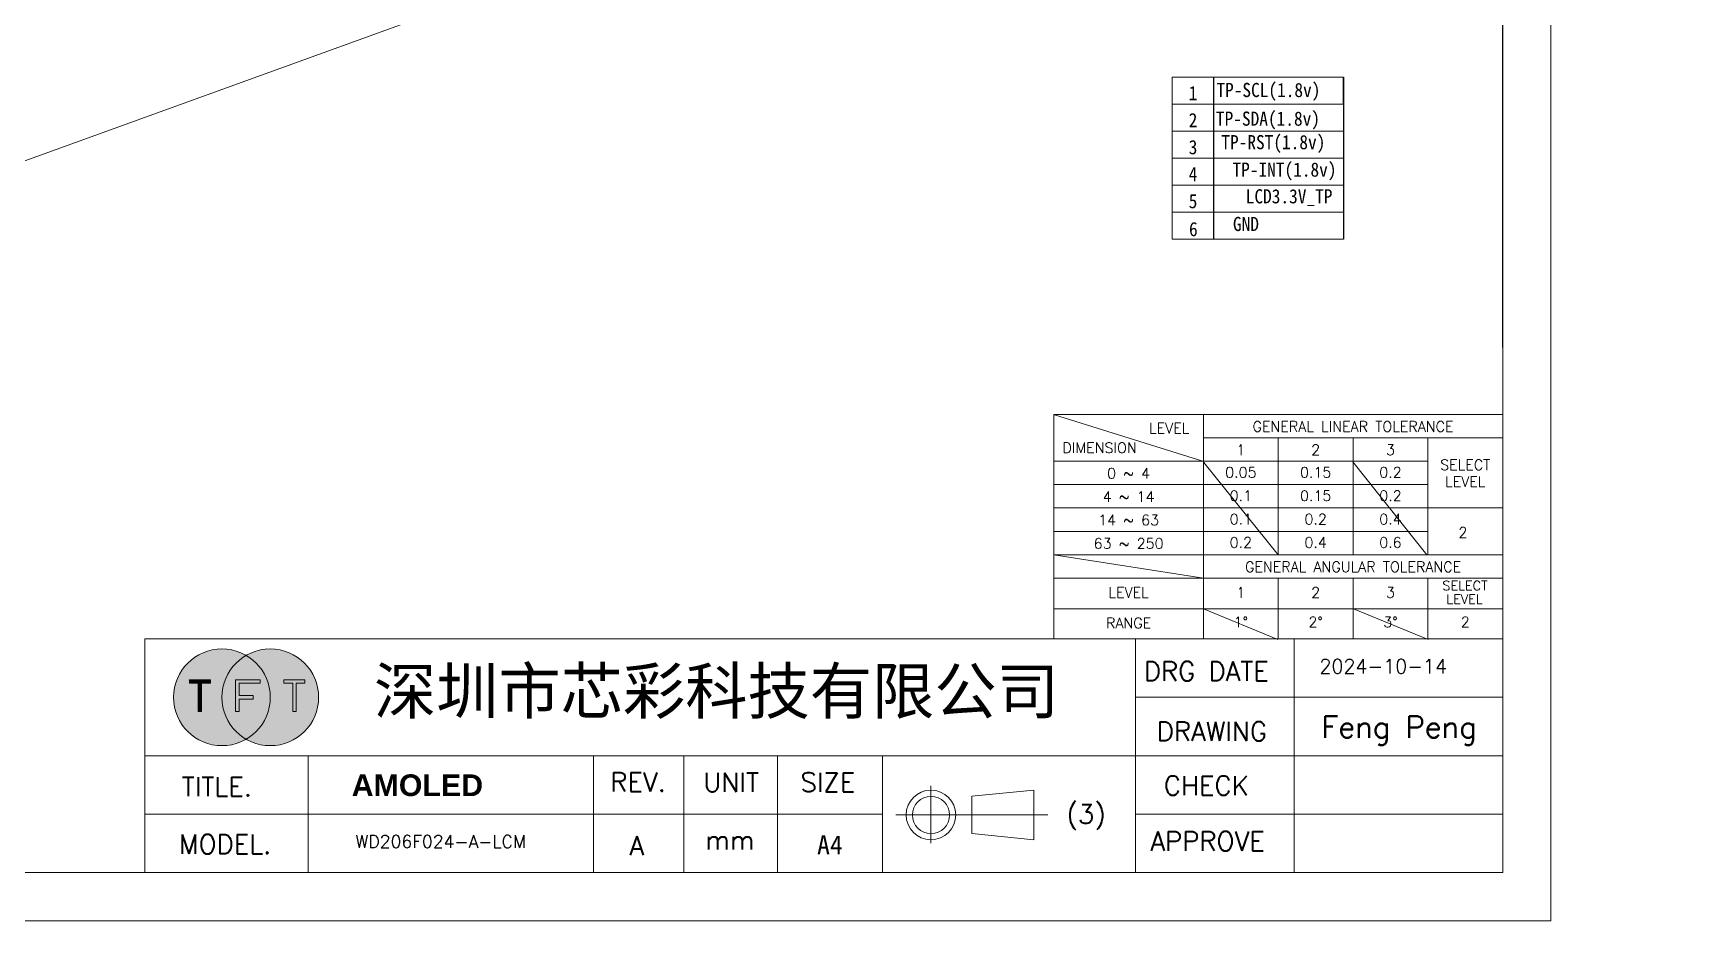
# Model space of a CAD drawing. Header units: inches. Extents: x 1765 to 5217, y -1519 to 441.
# Drawn here: x 4078.5 to 4315.3, y -918.5 to -792.2 of the extents above; entities that cross this region are included whole.
import ezdxf
from ezdxf.enums import TextEntityAlignment as Align

# ---------------------------------------------------------------- set-up
doc = ezdxf.new("R2010")
doc.units = ezdxf.units.IN
doc.header["$MEASUREMENT"] = 0
doc.layers.add('DIM', color=3, linetype='Continuous', lineweight=15)
doc.layers.add('图框', color=255, linetype='Continuous', lineweight=5)
doc.styles.add('JONES', font='romans.shx')
doc.styles.add('ROMANS', font='romans.shx', dxfattribs={"bigfont": 'gbcbig.shx'})
doc.styles.add('STYLE1', font='', dxfattribs={"width": 0.9})
doc.styles.get('STYLE1').set_extended_font_data('SimSun')

msp = doc.modelspace()

# ---------------------------------------------------------------- hatches: boundary and pattern name
h = msp.add_hatch()
h.set_pattern_fill('ANSI31', color=256)
h.set_pattern_definition([(45, (508.22901, -3.79464), (-0.0883883476, 0.0883883476), [])])
h.paths.add_polyline_path([(4102.477, -884.732), (4103.727, -884.732), (4103.727, -884.232), (4100.727, -884.232), (4100.727, -884.732), (4101.977, -884.732), (4101.977, -888.732), (4102.477, -888.732)])
h = msp.add_hatch(color=256)
h.dxf.hatch_style = 1
h.paths.add_polyline_path([(4103.727, -884.232), (4100.727, -884.232), (4100.727, -884.732), (4101.977, -884.732), (4101.977, -888.732), (4102.477, -888.732), (4102.477, -884.732), (4103.727, -884.732)])
h = msp.add_hatch(color=256)
h.dxf.hatch_style = 1
h.paths.add_polyline_path([(4107.81, -884.732), (4110.81, -884.732), (4110.81, -884.232), (4107.31, -884.232), (4107.31, -888.732), (4107.81, -888.732), (4107.81, -886.982), (4109.81, -886.982), (4109.81, -886.482), (4107.81, -886.482)])
h = msp.add_hatch(color=256)
h.dxf.hatch_style = 1
h.paths.add_polyline_path([(4117.19, -884.232), (4114.19, -884.232), (4114.19, -884.732), (4115.44, -884.732), (4115.44, -888.732), (4115.94, -888.732), (4115.94, -884.732), (4117.19, -884.732)])
at = {"layer": 'DIM'}
h = msp.add_hatch(color=1, dxfattribs=at)
h.dxf.hatch_style = 1
h.paths.add_polyline_path([(4108.81, -892.69, -0.2679492), (4105.37, -886.732, -0.2679492), (4108.81, -880.774, 0.5773503), (4098.49, -886.732, 0.5773503)])
h.paths.add_polyline_path([(4102.477, -888.732), (4101.977, -888.732), (4101.977, -884.732), (4100.727, -884.732), (4100.727, -884.232), (4103.727, -884.232), (4103.727, -884.732), (4102.477, -884.732)], flags=16)
h = msp.add_hatch(color=3, dxfattribs=at)
h.dxf.hatch_style = 1
h.paths.add_polyline_path([(4108.81, -880.774, 0.2679492), (4105.37, -886.732, 0.2679492), (4108.81, -892.69, 0.2679492), (4112.25, -886.732, 0.2679492)])
h.paths.add_polyline_path([(4110.81, -884.232), (4110.81, -884.732), (4107.81, -884.732), (4107.81, -886.482), (4109.81, -886.482), (4109.81, -886.982), (4107.81, -886.982), (4107.81, -888.732), (4107.31, -888.732), (4107.31, -884.232)], flags=16)
h = msp.add_hatch(color=5, dxfattribs=at)
h.dxf.hatch_style = 1
h.paths.add_polyline_path([(4112.25, -886.732, -0.2679492), (4108.81, -892.69, 0.5773503), (4119.13, -886.732, 0.5773503), (4108.81, -880.774, -0.2679492)])
h.paths.add_polyline_path([(4114.19, -884.232), (4117.19, -884.232), (4117.19, -884.732), (4115.94, -884.732), (4115.94, -888.732), (4115.44, -888.732), (4115.44, -884.732), (4114.19, -884.732)], flags=16)

# ---------------------------------------------------------------- linework, layer by layer
at = {"color": 3, "lineweight": 0}
msp.add_line((4240.683, -798.469), (4240.683, -821.529), dxfattribs=at)
at = {"color": 3}
for p, q in [((4246.597, -821.529), (4246.597, -798.469)), ((4265.053, -798.469), (4265.053, -821.529))]:
    msp.add_line(p, q, dxfattribs=at)
msp.add_line((4265.053, -802.312), (4265.053, -798.469))
msp.add_lwpolyline([(4287.722, -836.925), (4287.722, -664.303)])
at = {"color": 3, "lineweight": 0}
for points in [[(4240.683, -798.469), (4265.053, -798.469)], [(4240.683, -802.312), (4265.053, -802.312)], [(4240.683, -806.156), (4265.053, -806.156)], [(4240.683, -809.999), (4265.053, -809.999)], [(4240.683, -813.842), (4265.053, -813.842)], [(4240.683, -817.686), (4265.053, -817.686)], [(4240.683, -821.529), (4265.053, -821.529)]]:
    msp.add_lwpolyline(points, dxfattribs=at)
at = {"layer": 'DIM', "color": 1}
msp.add_line((5216.637, -397.809), (3352.352, -1072.853), dxfattribs=at)
at = {"layer": 'DIM'}
for p, q in [((4294.592, -645.137), (4294.592, -918.53)), ((4235.427, -878.423), (4235.427, -911.66)), ((4100.727, -884.732), (4100.727, -884.232)), ((4100.727, -884.232), (4103.727, -884.232)), ((4101.977, -884.732), (4100.727, -884.732)), ((4101.977, -888.732), (4101.977, -884.732)), ((4102.477, -884.732), (4102.477, -888.732)), ((4102.477, -884.732), (4103.727, -884.732)), ((4103.727, -884.232), (4103.727, -884.732)), ((4110.81, -884.232), (4107.31, -884.232)), ((4107.31, -884.232), (4107.31, -888.732)), ((4107.81, -884.732), (4110.81, -884.732)), ((4107.81, -884.732), (4107.81, -886.482)), ((4110.81, -884.732), (4110.81, -884.232)), ((4114.19, -884.732), (4114.19, -884.232)), ((4114.19, -884.232), (4117.19, -884.232)), ((4115.44, -884.732), (4114.19, -884.732)), ((4115.44, -888.732), (4115.44, -884.732)), ((4115.94, -884.732), (4115.94, -888.732)), ((4115.94, -884.732), (4117.19, -884.732)), ((4117.19, -884.232), (4117.19, -884.732)), ((4107.81, -886.482), (4109.81, -886.482)), ((4107.81, -886.982), (4107.81, -888.732)), ((4109.81, -886.982), (4107.81, -886.982)), ((4109.81, -886.482), (4109.81, -886.982)), ((4102.477, -888.732), (4101.977, -888.732)), ((4107.31, -888.732), (4107.81, -888.732)), ((4115.94, -888.732), (4115.44, -888.732)), ((3892.885, -918.53), (4294.592, -918.53))]:
    msp.add_line(p, q, dxfattribs=at)
for centre in [(4105.37, -886.732), (4112.25, -886.732)]:
    msp.add_circle(centre, 6.88, dxfattribs=at)
at = {"layer": '图框'}
for p, q in [((4294.592, -645.137), (4294.592, -912.346)), ((4287.722, -652.006), (4287.722, -911.66)), ((4223.809, -866.439), (4223.809, -846.466)), ((4287.722, -846.466), (4223.809, -846.466)), ((4245.168, -853.152), (4223.921, -846.502)), ((4245.113, -866.439), (4245.113, -846.466)), ((4287.722, -849.795), (4245.113, -849.795)), ((4255.765, -866.439), (4255.765, -849.795)), ((4266.418, -866.439), (4266.418, -849.795)), ((4277.07, -866.439), (4277.07, -849.795)), ((4277.07, -853.124), (4223.809, -853.124)), ((4245.158, -853.311), (4255.765, -866.439)), ((4266.362, -853.198), (4276.908, -866.439)), ((4277.07, -856.452), (4223.809, -856.452)), ((4287.722, -859.781), (4223.809, -859.781)), ((4277.07, -863.11), (4223.809, -863.11)), ((4223.809, -878.423), (4223.809, -866.439)), ((4223.809, -866.439), (4245.122, -869.786)), ((4277.07, -866.439), (4223.809, -866.439)), ((4287.722, -866.439), (4223.809, -866.439)), ((4287.722, -866.439), (4223.809, -866.439)), ((4245.113, -878.423), (4245.113, -866.439)), ((4287.722, -877.495), (4287.722, -865.177)), ((4287.722, -869.768), (4223.809, -869.768)), ((4255.765, -878.423), (4255.765, -869.768)), ((4266.418, -878.423), (4266.418, -869.768)), ((4277.07, -878.423), (4277.07, -869.768)), ((4287.722, -874.124), (4223.809, -874.124)), ((4245.113, -874.124), (4255.704, -878.516)), ((4266.474, -874.124), (4277.133, -878.516)), ((4094.367, -878.423), (4094.367, -911.66)), ((4094.367, -878.423), (4287.722, -878.423)), ((4287.722, -878.423), (4223.809, -878.423)), ((4235.427, -878.423), (4235.427, -911.66)), ((4258.016, -878.423), (4258.016, -911.66)), ((4287.722, -878.423), (4287.722, -911.66)), ((4235.427, -886.732), (4287.722, -886.732)), ((4094.367, -895.041), (4287.722, -895.041)), ((4117.646, -895.041), (4117.646, -911.66)), ((4158.256, -895.041), (4158.256, -911.66)), ((4171.156, -895.041), (4171.156, -911.66)), ((4184.464, -895.041), (4184.464, -911.66)), ((4199.401, -895.041), (4199.401, -911.66)), ((4206.317, -899.321), (4206.317, -907.499)), ((4220.981, -899.943), (4212.155, -900.825)), ((4220.981, -907.004), (4220.981, -899.943)), ((4212.155, -906.121), (4212.155, -900.825)), ((4094.367, -903.35), (4199.401, -903.35)), ((4201.327, -903.473), (4222.942, -903.473)), ((4235.427, -903.35), (4287.722, -903.35)), ((4212.155, -906.121), (4220.981, -907.004)), ((4287.722, -911.66), (3899.754, -911.66)), ((4150.695, -911.66), (4150.726, -911.66)), ((4288.409, -918.53), (3892.885, -918.53))]:
    msp.add_line(p, q, dxfattribs=at)
for radius in [3.531, 2.648]:
    msp.add_circle((4206.317, -903.473), radius, dxfattribs=at)

# ---------------------------------------------------------------- texts
at = {"color": 3, "lineweight": 0, "style": 'STYLE1', "width": 0.9}
for s, height, p in [('1', 2.016, (4243.015, -801.745)), ('TP-SCL(1.8v)', 2.01618, (4246.954, -801.296)), ('2', 2.016, (4243.015, -805.589)), ('TP-SDA(1.8v)', 2.01618, (4246.895, -805.374)), ('3', 2.016, (4243.015, -809.432)), ('TP-RST(1.8v)', 2.01618, (4247.659, -808.722)), ('4', 2.016, (4243.015, -813.275)), ('TP-INT(1.8v)', 2.01618, (4249.245, -812.626)), ('LCD3.3V_TP', 2.0162, (4251.138, -816.426)), ('5', 2.016, (4243.015, -817.119)), ('6', 2.016, (4243.062, -821.095)), ('GND', 2.0162, (4249.317, -820.363))]:
    msp.add_text(s, height=height, dxfattribs=at).set_placement(p)
at = {"layer": 'DIM', "insert": (4127.007, -882.589), "char_height": 6.5, "attachment_point": 1}
msp.add_mtext_dynamic_manual_height_columns('{\\fSimSun|b0|i0|c134|p2;\\C1;深圳市芯彩科技有限公司}', width=161.44864, gutter_width=12.5, heights=[0], dxfattribs=at)
at = {"layer": '图框'}
for s, height, style, p in [('LEVEL', 1.4867, 'JONES', (4237.373, -849.164)), ('DIMENSION', 1.4867, 'JONES', (4225.041, -851.956)), ('DRAWING', 2.7158, 'JONES', (4238.46, -892.933)), ('REV.', 2.7158, 'ROMANS', (4160.658, -900.145)), ('UNIT', 2.7158, 'ROMANS', (4173.917, -900.185)), ('SIZE', 2.7158, 'ROMANS', (4187.747, -900.185)), ('CHECK', 2.7158, 'JONES', (4239.471, -900.655)), ('(3)', 2.7158, 'ROMANS', (4225.615, -904.704)), ('mm', 2.7158, 'ROMANS', (4174.187, -908.394)), ('APPROVE', 2.7158, 'JONES', (4237.552, -908.563))]:
    msp.add_text(s, height=height, dxfattribs=dict(at, style=style)).set_placement(p)
at = {"layer": '图框', "style": 'JONES'}
for s, height, p in [('GENERAL LINEAR TOLERANCE', 1.48673, (4266.418, -848.929)), ('1', 1.487, (4250.439, -852.258)), ('2', 1.487, (4261.092, -852.258)), ('3', 1.487, (4271.744, -852.258)), ('0 ~ 4', 1.4867, (4234.461, -855.587)), ('0.05', 1.4867, (4250.439, -855.454)), ('0.15', 1.4867, (4261.092, -855.454)), ('0.2', 1.4867, (4271.744, -855.454)), ('SELECT', 1.4867, (4282.396, -854.389)), ('0.1', 1.4867, (4250.439, -858.783)), ('0.15', 1.4867, (4261.092, -858.783)), ('0.2', 1.4867, (4271.744, -858.783)), ('LEVEL', 1.4867, (4282.396, -856.785)), ('4 ~ 14', 1.4867, (4234.461, -858.916)), ('14 ~ 63', 1.4867, (4234.461, -862.245)), ('0.1', 1.4867, (4250.439, -862.111)), ('0.2', 1.4867, (4261.092, -862.111)), ('0.4', 1.4867, (4271.744, -862.111)), ('63 ~ 250', 1.4867, (4234.461, -865.573)), ('0.2', 1.4867, (4250.439, -865.44)), ('0.4', 1.4867, (4261.092, -865.44)), ('0.6', 1.4867, (4271.744, -865.44)), ('2', 1.487, (4282.054, -864.019)), ('GENERAL ANGULAR TOLERANCE', 1.48673, (4266.418, -868.902)), ('LEVEL', 1.4867, (4234.461, -872.564)), ('1', 1.487, (4250.439, -872.564)), ('2', 1.487, (4261.092, -872.564)), ('3', 1.487, (4271.744, -872.564)), ('SELECT', 1.3381, (4282.355, -871.5)), ('LEVEL', 1.3381, (4282.282, -873.427)), ('RANGE', 1.4867, (4234.461, -876.891)), ('1%%d', 1.4867, (4250.439, -876.758)), ('2%%d', 1.4867, (4261.092, -876.758)), ('3%%d', 1.4867, (4271.744, -876.758)), ('2', 1.487, (4282.396, -876.758))]:
    msp.add_text(s, height=height, dxfattribs=at).set_placement(p, align=Align.CENTER)
for s, p in [('DRG DATE', (4236.625, -885.185)), ('TITLE.', (4099.635, -901.636)), ('MODEL.', (4099.252, -909.808))]:
    msp.add_text(s, height=2.7158, dxfattribs=at).set_placement(p, align=Align.BOTTOM_LEFT)
at = {"layer": '图框', "color": 3}
for s, height, style, p in [('Feng Peng', 3.0905, 'ROMANS', (4261.937, -892.509)), ('A', 2.716, 'JONES', (4163.386, -909.212))]:
    msp.add_text(s, height=height, dxfattribs=dict(at, style=style)).set_placement(p)
at = {"layer": '图框'}
msp.add_text('A4', height=2.6897, dxfattribs=at).set_placement((4190.104, -909.085))
at = {"layer": '图框', "color": 3, "width": 32.59129, "attachment_point": 1, "style": 'ROMANS'}
for s, insert, char_height in [('2024-10-14', (4261.62, -881.319), 2), ('{\\fArial|b1|i0|c0|p32;AMOLED}', (4123.843, -897.697), 3.09053), ('WD206F024-A-LCM', (4124.355, -906.365), 1.8)]:
    msp.add_mtext(s, dxfattribs=dict(at, insert=insert, char_height=char_height))

doc.saveas('drawing.dxf')
